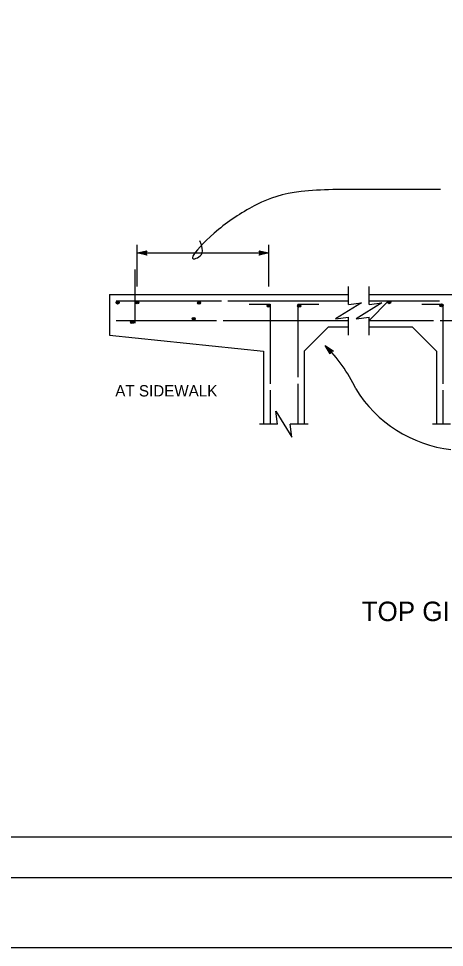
# Model space of a CAD drawing. Extents: x -894 to 866, y -472 to 714.
# Drawn here: x -421 to -159, y -472 to 101 of the extents above; entities that cross this region are included whole.
import ezdxf

# ---------------------------------------------------------------- set-up
doc = ezdxf.new("R2010")
doc.units = 0
for name, color, linetype in [('border_PLOTTING-ELEMENTS', 7, 'Continuous'), ('border_rw_22x34_Cut_Lines', 7, 'Continuous'), ('border_SHEET', 7, 'Continuous'), ('str_Concrete-A', 7, 'Continuous'), ('str_Reinforcement-A', 7, 'Continuous'), ('str_Text-A', 7, 'Continuous')]:
    doc.layers.add(name, color=color, linetype=linetype)

msp = doc.modelspace()

# ---------------------------------------------------------------- linework, layer by layer
at = {"layer": 'border_PLOTTING-ELEMENTS'}
for points in [[(-894.04, -472.44), (865.96, -472.44), (865.96, 713.56), (-894.04, 713.56)], [(-864.04, 670.56), (835.96, 670.56), (835.96, -429.44), (-864.04, -429.44)]]:
    msp.add_lwpolyline(points, close=True, dxfattribs=at)
at = {"layer": 'border_rw_22x34_Cut_Lines'}
msp.add_lwpolyline([(-864.04, 670.56), (835.96, 670.56), (835.96, -429.44), (-864.04, -429.44)], close=True, dxfattribs=at)
at = {"layer": 'border_SHEET'}
msp.add_line((810.96, -404.44), (-814.04, -404.44), dxfattribs=at)
at = {"layer": 'str_Concrete-A'}
for p, q in [((-217.74, -75.74), (-217.74, -64.74)), ((-205.04, -75.74), (-205.04, -64.74)), ((-365.02, -69.68), (-365.02, -94.68)), ((-365.02, -69.68), (-217.74, -69.68)), ((-205.04, -69.68), (223.48, -69.68)), ((-217.74, -94.74), (-217.74, -83.74)), ((-205.04, -94.74), (-205.04, -83.74)), ((-245.02, -104.68), (-230.02, -89.68)), ((-230.02, -89.68), (-217.74, -89.68)), ((-205.04, -89.68), (-178.52, -89.68)), ((-178.52, -89.68), (-163.52, -104.68)), ((-365.02, -94.68), (-270.02, -104.68)), ((-270.02, -104.68), (-270.02, -149.67)), ((-245.02, -104.68), (-245.02, -149.67)), ((-163.52, -104.68), (-163.52, -149.67)), ((-261.58, -149.67), (-272.58, -149.67)), ((-242.58, -149.67), (-253.58, -149.67)), ((-154.82, -149.67), (-165.82, -149.67))]:
    msp.add_line(p, q, dxfattribs=at)
for points in [[(-217.74, -75.74), (-209.74, -74.74), (-225.74, -84.74), (-217.74, -83.74)], [(-205.04, -75.74), (-197.04, -74.74), (-213.04, -84.74), (-205.04, -83.74)], [(-261.58, -149.67), (-262.58, -141.68), (-252.58, -157.67), (-253.58, -149.67)]]:
    msp.add_lwpolyline(points, dxfattribs=at)
at = {"layer": 'str_Reinforcement-A'}
for p, q in [((-349.52, -54.2), (-349.52, -87.34)), ((-361.02, -73.68), (-296.02, -73.68)), ((-292.02, -73.68), (-217.74, -73.68)), ((-205.04, -85.68), (-193.04, -73.68)), ((-205.04, -73.68), (-161.62, -73.68)), ((-279.02, -75.68), (-266.02, -75.68)), ((-266.02, -75.68), (-266.02, -124.69)), ((-249.02, -75.68), (-236.02, -75.68)), ((-249.02, -75.68), (-249.02, -120.69)), ((-172.52, -75.68), (-159.52, -75.68)), ((-159.52, -75.68), (-159.52, -124.69)), ((-361.02, -85.68), (-299.02, -85.68)), ((-295.02, -85.68), (-217.74, -85.68)), ((-205.04, -85.68), (-165.21, -85.68)), ((-161.21, -85.68), (-119.72, -85.68)), ((-249.02, -124.69), (-249.02, -149.67)), ((-266.02, -128.69), (-266.02, -149.67)), ((-159.52, -128.69), (-159.52, -149.67))]:
    msp.add_line(p, q, dxfattribs=at)
for centre, radius in [((-360.08, -74.6), 0.937), ((-360.08, -74.6), 0.825), ((-360.08, -74.6), 0.712), ((-360.08, -74.6), 0.6), ((-360.08, -74.6), 0.487), ((-360.08, -74.6), 0.375), ((-360.08, -74.6), 0.262), ((-360.08, -74.6), 0.112), ((-348, -74.58), 0.937), ((-348, -74.58), 0.825), ((-348, -74.58), 0.712), ((-348, -74.58), 0.6), ((-348, -74.58), 0.487), ((-348, -74.58), 0.375), ((-348, -74.58), 0.262), ((-348, -74.58), 0.112), ((-309.82, -74.71), 0.937), ((-309.82, -74.71), 0.825), ((-309.82, -74.71), 0.712), ((-309.82, -74.71), 0.6), ((-309.82, -74.71), 0.487), ((-309.82, -74.71), 0.375), ((-309.82, -74.71), 0.262), ((-192.58, -74.45), 0.937), ((-192.58, -74.45), 0.825), ((-192.58, -74.45), 0.712), ((-192.58, -74.45), 0.6), ((-192.58, -74.45), 0.487), ((-192.58, -74.45), 0.375), ((-192.58, -74.45), 0.262), ((-192.58, -74.45), 0.112), ((-309.82, -74.71), 0.112), ((-266.98, -76.6), 0.937), ((-266.98, -76.6), 0.825), ((-266.98, -76.6), 0.712), ((-266.98, -76.6), 0.6), ((-266.98, -76.6), 0.487), ((-266.98, -76.6), 0.375), ((-266.98, -76.6), 0.262), ((-266.98, -76.6), 0.112), ((-248.13, -76.61), 0.937), ((-248.13, -76.61), 0.825), ((-248.13, -76.61), 0.712), ((-248.13, -76.61), 0.6), ((-248.13, -76.61), 0.487), ((-248.13, -76.61), 0.375), ((-248.13, -76.61), 0.262), ((-248.13, -76.61), 0.112), ((-160.35, -76.41), 0.937), ((-160.35, -76.41), 0.825), ((-160.35, -76.41), 0.712), ((-160.35, -76.41), 0.6), ((-160.35, -76.41), 0.487), ((-160.35, -76.41), 0.375), ((-160.35, -76.41), 0.262), ((-160.35, -76.41), 0.112), ((-351.1, -86.7), 0.937), ((-351.1, -86.7), 0.825), ((-313.12, -84.77), 0.937), ((-313.12, -84.77), 0.825), ((-313.12, -84.77), 0.712), ((-313.12, -84.77), 0.6), ((-313.12, -84.77), 0.487), ((-313.12, -84.77), 0.375), ((-313.12, -84.77), 0.262), ((-313.12, -84.77), 0.112), ((-351.1, -86.7), 0.712), ((-351.1, -86.7), 0.6), ((-351.1, -86.7), 0.487), ((-351.1, -86.7), 0.375), ((-351.1, -86.7), 0.262), ((-351.1, -86.7), 0.112)]:
    msp.add_circle(centre, radius, dxfattribs=at)
at = {"layer": 'str_Text-A'}
for p, q in [((-348.02, -64.68), (-348.02, -39.07)), ((-266.82, -64.68), (-266.82, -39.07)), ((-348.02, -44.07), (-342.02, -42.74)), ((-348.02, -44.07), (-266.82, -44.07)), ((-342.02, -45.41), (-348.02, -44.07)), ((-348.02, -44.07), (-348.02, -44.07)), ((-342.24, -45.05), (-346.64, -44.07)), ((-346.63, -44.07), (-342.25, -43.1)), ((-345.26, -44.07), (-342.43, -43.45)), ((-342.47, -44.69), (-345.26, -44.07)), ((-343.88, -44.07), (-342.67, -43.81)), ((-342.65, -44.35), (-343.88, -44.07)), ((-342.02, -42.74), (-342.82, -44.07)), ((-342.82, -44.07), (-342.02, -45.41)), ((-342.02, -42.74), (-342.02, -42.74)), ((-342.02, -45.41), (-342.02, -45.41)), ((-272.02, -44.07), (-272.82, -42.73)), ((-272.82, -42.73), (-272.82, -42.73)), ((-272.82, -42.73), (-266.82, -44.07)), ((-266.82, -44.07), (-272.82, -45.4)), ((-272.82, -45.4), (-272.02, -44.07)), ((-272.82, -45.4), (-272.82, -45.4)), ((-272.6, -43.09), (-268.2, -44.07)), ((-268.21, -44.07), (-272.58, -45.04)), ((-269.58, -44.07), (-272.41, -44.69)), ((-272.37, -43.45), (-269.58, -44.07)), ((-272.19, -43.79), (-270.96, -44.07)), ((-270.96, -44.07), (-272.17, -44.34)), ((-266.82, -44.07), (-266.82, -44.07)), ((-228.96, -106.36), (-232.06, -101.05)), ((-232.06, -101.05), (-232.06, -101.05)), ((-232.06, -101.05), (-227.01, -104.54)), ((-228.85, -105.96), (-231.12, -102.06)), ((-231.11, -102.07), (-227.43, -104.61)), ((-228.74, -105.54), (-230.18, -103.08)), ((-230.18, -103.08), (-227.8, -104.72)), ((-228.61, -105.18), (-229.25, -104.09)), ((-229.25, -104.09), (-228.23, -104.79)), ((-228.52, -104.86), (-228.96, -106.36)), ((-228.96, -106.36), (-228.96, -106.36)), ((-227.01, -104.54), (-228.52, -104.86)), ((-227.01, -104.54), (-227.01, -104.54))]:
    msp.add_line(p, q, dxfattribs=at)
msp.add_arc((-145.17, -86.07), 79.84, 211.60641, 263.30012, dxfattribs=at)
msp.add_ellipse((-286.61, -174.34), major_axis=(0, 96.57), ratio=0.86739, start_param=5.214005, end_param=5.574089, dxfattribs=at)
msp.add_open_spline([(-160.89, -4.81), (-165.08, -4.81), (-183.03, -4.81), (-203.73, -4.81), (-250.96, -4.81), (-273.94, -12.9), (-299.05, -29.09), (-317.04, -48.18), (-311.14, -48.06), (-305.88, -43.61), (-309.47, -36.53)], degree=3, dxfattribs=at)

# ---------------------------------------------------------------- texts
for s, height, p in [('AT SIDEWALK', 7, (-361.51, -132.58)), ('TOP GIRDER REINFORCEMENT', 12, (-209.6, -271.13))]:
    msp.add_text(s, height=height, dxfattribs=at).set_placement(p)

doc.saveas('drawing.dxf')
